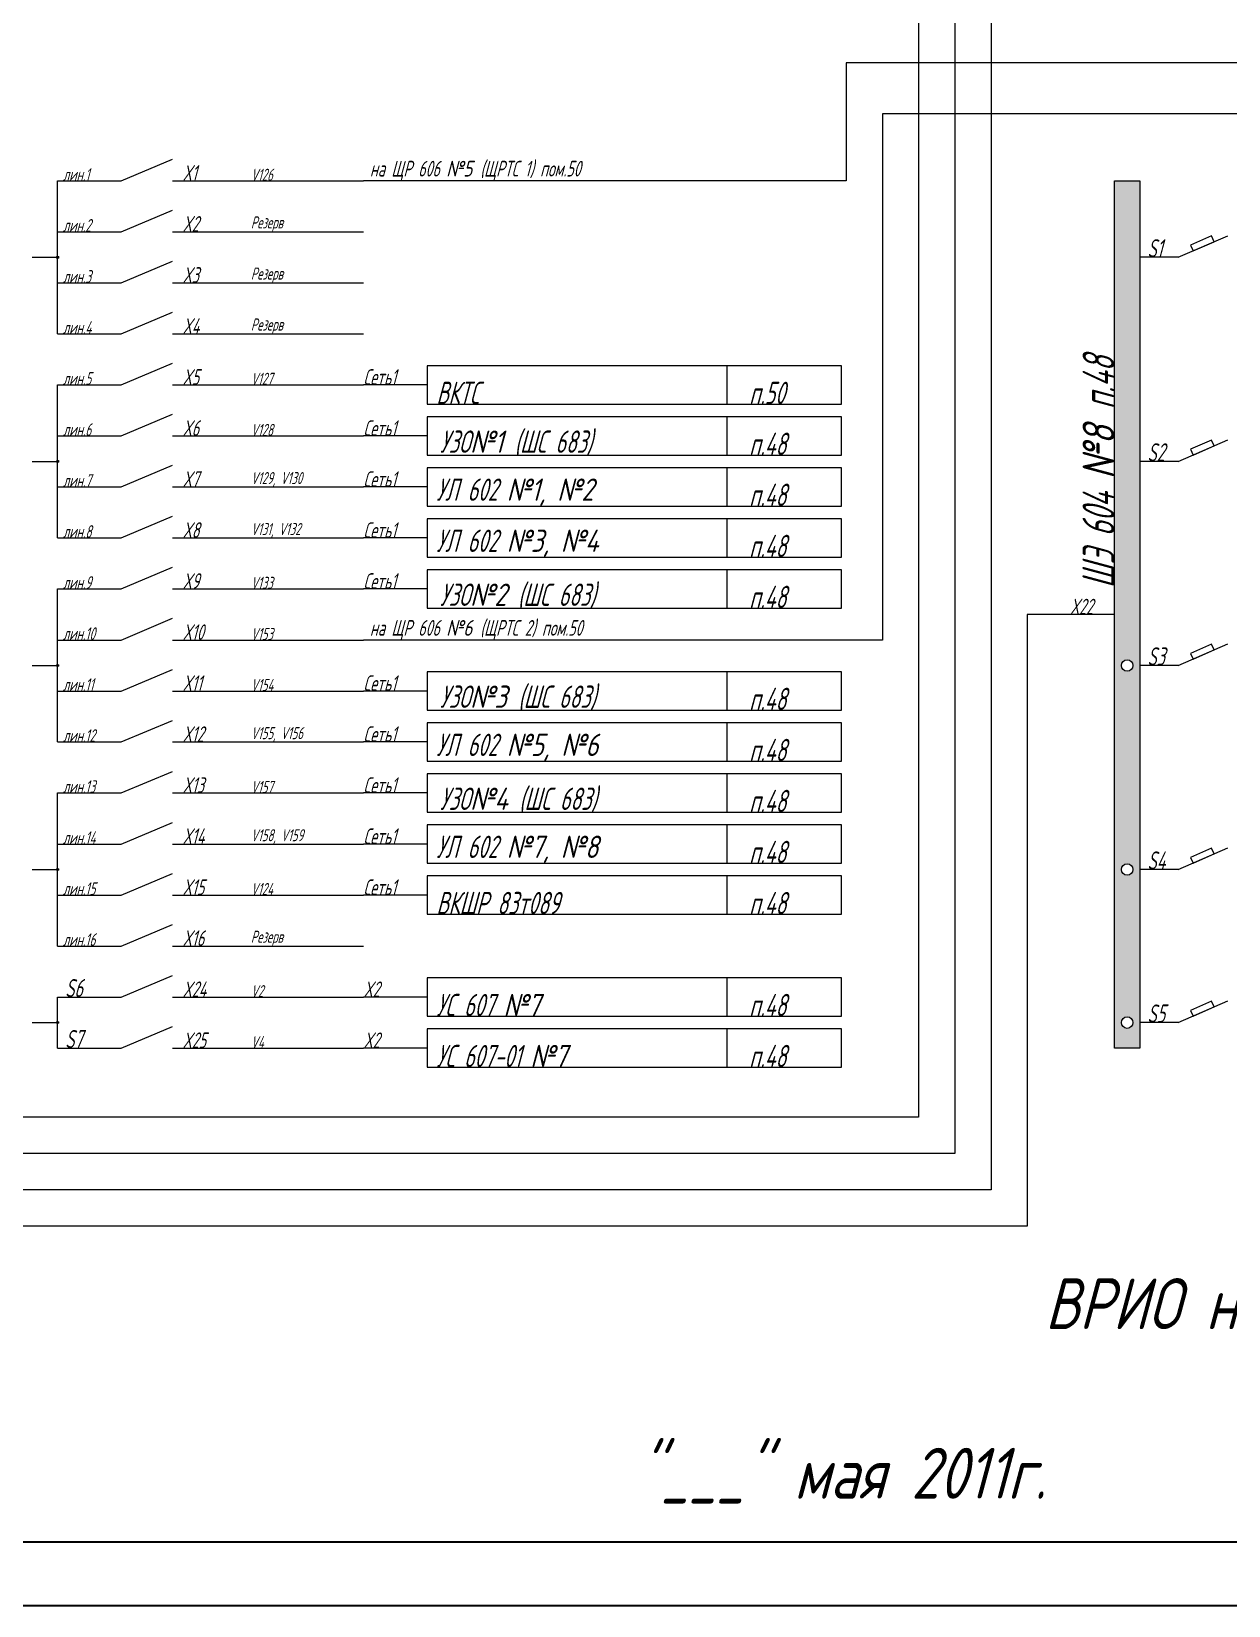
# Paper-space layout 'А2гор' of a CAD drawing. Extents: x 0 to 594, y 0 to 420.
# Drawn here: x 237.3 to 331.5, y 0 to 123.8 of the extents above; entities that cross this region are included whole.
import ezdxf

# ---------------------------------------------------------------- set-up
doc = ezdxf.new("R2010")
doc.units = 0
doc.header["$LTSCALE"] = 0.3
doc.layers.get('0').update_dxf_attribs({"linetype": 'CONTINUOUS', "lineweight": 15})
doc.layers.add('Format', color=7, linetype='CONTINUOUS', lineweight=30)
doc.layers.add('Text', color=242, linetype='CONTINUOUS', lineweight=15)
doc.styles.get("Standard").update_dxf_attribs({"font": 'isocpeur.ttf', "width": 0.8, "oblique": 15})

psp = doc.layouts.new('А2гор')

# ---------------------------------------------------------------- hatches: boundary and pattern name
h = psp.add_hatch(color=256)
h.paths.add_polyline_path([(322.52, 112.06), (324.52, 112.06), (324.52, 43.84), (322.52, 43.84)])
edge = h.paths.add_edge_path(flags=16)
edge.add_arc((323.52, 73.94), 0.454, 0, 360)
edge = h.paths.add_edge_path(flags=16)
edge.add_arc((323.52, 57.89), 0.454, 0, 360)
edge = h.paths.add_edge_path(flags=16)
edge.add_arc((323.52, 45.85), 0.454, 0, 360)
h = psp.add_hatch(color=256)
edge = h.paths.add_edge_path()
edge.add_arc((239.35, 106.04), 0.0803, 0, 360)
h = psp.add_hatch(color=256)
edge = h.paths.add_edge_path()
edge.add_arc((239.35, 89.99), 0.0803, 0, 360)
h = psp.add_hatch(color=256)
edge = h.paths.add_edge_path()
edge.add_arc((239.35, 73.94), 0.0803, 0, 360)
h = psp.add_hatch(color=256)
edge = h.paths.add_edge_path()
edge.add_arc((239.35, 57.89), 0.0803, 0, 360)
h = psp.add_hatch(color=256)
edge = h.paths.add_edge_path()
edge.add_arc((239.35, 45.85), 0.0803, 0, 360)

# ---------------------------------------------------------------- linework, layer by layer
at = {"lineweight": 15}
for p, q in [((244.36, 112.06), (248.38, 113.76)), ((244.36, 108.05), (248.38, 109.75)), ((327.53, 106.04), (331.45, 107.74)), ((244.36, 104.03), (248.38, 105.74)), ((244.36, 100.02), (248.38, 101.72)), ((244.36, 96.01), (248.38, 97.71)), ((244.36, 91.99), (248.38, 93.7)), ((327.53, 89.99), (331.45, 91.69)), ((244.36, 87.98), (248.38, 89.69)), ((244.36, 83.97), (248.38, 85.67)), ((244.36, 79.96), (248.38, 81.66)), ((244.36, 75.94), (248.38, 77.65)), ((327.53, 73.94), (331.45, 75.64)), ((244.36, 71.93), (248.38, 73.63)), ((244.36, 67.92), (248.38, 69.62)), ((244.36, 63.91), (248.38, 65.61)), ((244.36, 59.89), (248.38, 61.6)), ((327.53, 57.89), (331.45, 59.59)), ((244.36, 55.88), (248.38, 57.58)), ((244.36, 51.87), (248.38, 53.57)), ((244.36, 47.85), (248.38, 49.56)), ((327.53, 45.85), (331.45, 47.55)), ((244.36, 43.84), (248.38, 45.55))]:
    psp.add_line(p, q, dxfattribs=at)
for p, q in [((239.35, 112.06), (244.36, 112.06)), ((239.35, 108.05), (239.35, 112.06)), ((248.38, 112.06), (253.39, 112.06)), ((253.39, 112.06), (263.42, 112.06)), ((268.44, 112.06), (263.42, 112.06)), ((239.35, 108.05), (244.36, 108.05)), ((239.35, 104.03), (239.35, 108.05)), ((248.38, 108.05), (253.39, 108.05)), ((253.39, 108.05), (263.42, 108.05)), ((237.34, 106.04), (239.35, 106.04)), ((327.53, 106.04), (324.52, 106.04)), ((239.35, 104.03), (244.36, 104.03)), ((239.35, 100.02), (239.35, 104.03)), ((248.38, 104.03), (253.39, 104.03)), ((253.39, 104.03), (263.42, 104.03)), ((239.35, 100.02), (244.36, 100.02)), ((248.38, 100.02), (253.39, 100.02)), ((253.39, 100.02), (263.42, 100.02)), ((292.02, 97.51), (292.02, 94.5)), ((239.35, 96.01), (244.36, 96.01)), ((239.35, 91.99), (239.35, 96.01)), ((248.38, 96.01), (253.39, 96.01)), ((253.39, 96.01), (263.42, 96.01)), ((268.44, 96.01), (263.42, 96.01)), ((292.02, 93.5), (292.02, 90.49)), ((239.35, 91.99), (244.36, 91.99)), ((239.35, 87.98), (239.35, 91.99)), ((248.38, 91.99), (253.39, 91.99)), ((253.39, 91.99), (263.42, 91.99)), ((268.44, 91.99), (263.42, 91.99)), ((237.34, 89.99), (239.35, 89.99)), ((292.02, 89.49), (292.02, 86.48)), ((327.53, 89.99), (324.52, 89.99)), ((239.35, 87.98), (244.36, 87.98)), ((239.35, 83.97), (239.35, 87.98)), ((248.38, 87.98), (253.39, 87.98)), ((253.39, 87.98), (263.42, 87.98)), ((268.44, 87.98), (263.42, 87.98)), ((292.02, 85.47), (292.02, 82.46)), ((239.35, 83.97), (244.36, 83.97)), ((248.38, 83.97), (253.39, 83.97)), ((253.39, 83.97), (263.42, 83.97)), ((268.44, 83.97), (263.42, 83.97)), ((292.02, 81.46), (292.02, 78.45)), ((239.35, 75.94), (239.35, 79.96)), ((239.35, 79.96), (244.36, 79.96)), ((248.38, 79.96), (253.39, 79.96)), ((253.39, 79.96), (263.42, 79.96)), ((268.44, 79.96), (263.42, 79.96)), ((322.52, 77.95), (318.51, 77.95)), ((239.35, 71.93), (239.35, 75.94)), ((239.35, 75.94), (244.36, 75.94)), ((248.38, 75.94), (253.39, 75.94)), ((253.39, 75.94), (263.42, 75.94)), ((268.44, 75.94), (263.42, 75.94)), ((237.34, 73.94), (239.35, 73.94)), ((292.02, 73.44), (292.02, 70.43)), ((327.53, 73.94), (324.52, 73.94)), ((239.35, 67.92), (239.35, 71.93)), ((239.35, 71.93), (244.36, 71.93)), ((248.38, 71.93), (253.39, 71.93)), ((253.39, 71.93), (263.42, 71.93)), ((268.44, 71.93), (263.42, 71.93)), ((292.02, 69.42), (292.02, 66.41)), ((239.35, 67.92), (244.36, 67.92)), ((248.38, 67.92), (253.39, 67.92)), ((253.39, 67.92), (263.42, 67.92)), ((268.44, 67.92), (263.42, 67.92)), ((292.02, 65.41), (292.02, 62.4)), ((239.35, 59.89), (239.35, 63.91)), ((239.35, 63.91), (244.36, 63.91)), ((248.38, 63.91), (253.39, 63.91)), ((253.39, 63.91), (263.42, 63.91)), ((268.44, 63.91), (263.42, 63.91)), ((292.02, 61.4), (292.02, 58.39)), ((239.35, 55.88), (239.35, 59.89)), ((239.35, 59.89), (244.36, 59.89)), ((248.38, 59.89), (253.39, 59.89)), ((253.39, 59.89), (263.42, 59.89)), ((268.44, 59.89), (263.42, 59.89)), ((237.34, 57.89), (239.35, 57.89)), ((292.02, 57.38), (292.02, 54.37)), ((327.53, 57.89), (324.52, 57.89)), ((239.35, 51.87), (239.35, 55.88)), ((239.35, 55.88), (244.36, 55.88)), ((248.38, 55.88), (253.39, 55.88)), ((253.39, 55.88), (263.42, 55.88)), ((268.44, 55.88), (263.42, 55.88)), ((239.35, 51.87), (244.36, 51.87)), ((248.38, 51.87), (253.39, 51.87)), ((253.39, 51.87), (263.42, 51.87)), ((292.02, 49.36), (292.02, 46.35)), ((239.35, 43.84), (239.35, 47.85)), ((239.35, 47.85), (244.36, 47.85)), ((248.38, 47.85), (253.39, 47.85)), ((253.39, 47.85), (263.42, 47.85)), ((268.44, 47.85), (263.42, 47.85)), ((237.34, 45.85), (239.35, 45.85)), ((327.53, 45.85), (324.52, 45.85)), ((292.02, 45.35), (292.02, 42.34)), ((239.35, 43.84), (244.36, 43.84)), ((248.38, 43.84), (253.39, 43.84)), ((253.39, 43.84), (263.42, 43.84)), ((268.44, 43.84), (263.42, 43.84))]:
    psp.add_line(p, q)
for points in [[(322.52, 112.06), (324.52, 112.06), (324.52, 43.84), (322.52, 43.84)], [(328.7, 106.55), (330.36, 107.27), (330.16, 107.72), (328.5, 106.99)], [(268.44, 94.5), (301.04, 94.5), (301.04, 97.51), (268.44, 97.51)], [(268.44, 90.49), (301.04, 90.49), (301.04, 93.5), (268.44, 93.5)], [(328.7, 90.49), (330.36, 91.22), (330.16, 91.67), (328.5, 90.94)], [(268.44, 86.48), (301.04, 86.48), (301.04, 89.49), (268.44, 89.49)], [(268.44, 82.46), (301.04, 82.46), (301.04, 85.47), (268.44, 85.47)], [(268.44, 78.45), (301.04, 78.45), (301.04, 81.46), (268.44, 81.46)], [(328.7, 74.44), (330.36, 75.17), (330.16, 75.62), (328.5, 74.89)], [(268.44, 70.43), (301.04, 70.43), (301.04, 73.44), (268.44, 73.44)], [(268.44, 66.41), (301.04, 66.41), (301.04, 69.42), (268.44, 69.42)], [(268.44, 62.4), (301.04, 62.4), (301.04, 65.41), (268.44, 65.41)], [(268.44, 58.39), (301.04, 58.39), (301.04, 61.4), (268.44, 61.4)], [(328.7, 58.39), (330.36, 59.12), (330.16, 59.56), (328.5, 58.84)], [(268.44, 54.37), (301.04, 54.37), (301.04, 57.38), (268.44, 57.38)], [(268.44, 46.35), (301.04, 46.35), (301.04, 49.36), (268.44, 49.36)], [(328.7, 46.35), (330.36, 47.08), (330.16, 47.53), (328.5, 46.8)], [(268.44, 42.34), (301.04, 42.34), (301.04, 45.35), (268.44, 45.35)]]:
    psp.add_lwpolyline(points, close=True)
for centre, radius in [((239.35, 106.04), 0.0803), ((239.35, 89.99), 0.0803), ((323.52, 73.94), 0.454), ((239.35, 73.94), 0.0803), ((323.52, 57.89), 0.454), ((239.35, 57.89), 0.0803), ((239.35, 45.85), 0.0803), ((323.52, 45.85), 0.454)]:
    psp.add_circle(centre, radius)
at = {"layer": 'Format'}
for p, q in [((20, 5), (589, 5)), ((0, 0), (594, 0))]:
    psp.add_line(p, q, dxfattribs=at)
at = {"layer": 'Text'}
for p, q in [((307.11, 344.3), (307.11, 38.4)), ((309.96, 255.52), (309.96, 38.4)), ((312.81, 166.73), (312.81, 35.55)), ((304.26, 121.34), (301.41, 121.34)), ((301.41, 121.34), (301.41, 112.06)), ((411.18, 121.34), (304.26, 121.34)), ((315.66, 117.33), (304.26, 117.33)), ((304.26, 117.33), (304.26, 75.94)), ((402.63, 117.33), (315.66, 117.33)), ((301.41, 112.06), (268.44, 112.06)), ((318.51, 77.95), (315.66, 77.95)), ((315.66, 77.95), (315.66, 32.7)), ((304.26, 75.94), (268.44, 75.94)), ((307.11, 38.4), (224.3, 38.4)), ((309.96, 38.4), (309.96, 35.55)), ((309.96, 35.55), (221.45, 35.55)), ((312.81, 35.55), (312.81, 32.7)), ((312.81, 32.7), (218.6, 32.7)), ((315.66, 32.7), (315.66, 29.85)), ((315.66, 29.85), (215.75, 29.85))]:
    psp.add_line(p, q, dxfattribs=at)

# ---------------------------------------------------------------- texts
at = {"width": 16.3412, "attachment_point": 7, "line_spacing_factor": 1.5}
for s, insert, char_height in [('{\\fGOST|b0|i0|c204|p34; лин.1}', (239.35, 112.06), 1.0032), ('{\\fGOST|b0|i0|c204|p34; \\fGOST|b0|i0|c0|p34; X\\fGOST|b0|i0|c204|p34;1}', (248.17, 112.06), 1.235), ('{\\fGOST|b0|i0|c204|p34; \\fGOST|b0|i0|c0|p34; \\fGOST|b0|i0|c204|p34; \\fGOST|b0|i0|c0|p34;V\\fGOST|b0|i0|c204|p34;126}', (253.39, 112.06), 0.95), ('{\\fGOST|b0|i0|c204|p34; лин.2}', (239.35, 108.05), 1.0032), ('{\\fGOST|b0|i0|c204|p34; \\fGOST|b0|i0|c0|p34; X\\fGOST|b0|i0|c204|p34;2}', (248.17, 108.05), 1.235), ('{\\fGOST|b0|i0|c204|p34; \\fGOST|b0|i0|c0|p34; \\fGOST|b0|i0|c204|p34; Резерв}', (253.39, 108.05), 0.95), ('{\\fGOST|b0|i0|c204|p34; \\fGOST|b0|i0|c0|p34;S\\fGOST|b0|i0|c204|p34;1}', (324.52, 106.04), 1.425), ('{\\fGOST|b0|i0|c204|p34; \\fGOST|b0|i0|c0|p34; X\\fGOST|b0|i0|c204|p34;3}', (248.17, 104.03), 1.235), ('{\\fGOST|b0|i0|c204|p34; \\fGOST|b0|i0|c0|p34; \\fGOST|b0|i0|c204|p34; Резерв}', (253.39, 104.03), 0.95), ('{\\fGOST|b0|i0|c204|p34; лин.3}', (239.35, 104.03), 1.0032), ('{\\fGOST|b0|i0|c204|p34; лин.4}', (239.35, 100.02), 1.0032), ('{\\fGOST|b0|i0|c204|p34; \\fGOST|b0|i0|c0|p34; X\\fGOST|b0|i0|c204|p34;4}', (248.17, 100.02), 1.235), ('{\\fGOST|b0|i0|c204|p34; \\fGOST|b0|i0|c0|p34; \\fGOST|b0|i0|c204|p34; Резерв}', (253.39, 100.02), 0.95), ('{\\fGOST|b0|i0|c204|p34; лин.5}', (239.35, 96.01), 1.0032), ('{\\fGOST|b0|i0|c204|p34; \\fGOST|b0|i0|c0|p34; X\\fGOST|b0|i0|c204|p34;5}', (248.17, 96.01), 1.235), ('{\\fGOST|b0|i0|c204|p34; \\fGOST|b0|i0|c0|p34; \\fGOST|b0|i0|c204|p34; \\fGOST|b0|i0|c0|p34;V\\fGOST|b0|i0|c204|p34;127}', (253.39, 96.01), 0.95), ('{\\fGOST|b0|i0|c204|p34;Сеть1}', (263.42, 96.01), 1.235), ('{\\fGOST|b0|i0|c204|p34; лин.6}', (239.35, 91.99), 1.0032), ('{\\fGOST|b0|i0|c204|p34; \\fGOST|b0|i0|c0|p34; X\\fGOST|b0|i0|c204|p34;6}', (248.17, 91.99), 1.235), ('{\\fGOST|b0|i0|c204|p34; \\fGOST|b0|i0|c0|p34; \\fGOST|b0|i0|c204|p34; \\fGOST|b0|i0|c0|p34;V\\fGOST|b0|i0|c204|p34;128}', (253.39, 91.99), 0.95), ('{\\fGOST|b0|i0|c204|p34;Сеть1}', (263.42, 91.99), 1.235), ('{\\fGOST|b0|i0|c204|p34; \\fGOST|b0|i0|c0|p34;S\\fGOST|b0|i0|c204|p34;2}', (324.52, 89.99), 1.425), ('{\\fGOST|b0|i0|c204|p34; \\fGOST|b0|i0|c0|p34; X\\fGOST|b0|i0|c204|p34;7}', (248.17, 87.98), 1.235), ('{\\fGOST|b0|i0|c204|p34; \\fGOST|b0|i0|c0|p34; \\fGOST|b0|i0|c204|p34; \\fGOST|b0|i0|c0|p34;V\\fGOST|b0|i0|c204|p34;129, \\fGOST|b0|i0|c0|p34;V130}', (253.39, 87.98), 0.95), ('{\\fGOST|b0|i0|c204|p34;Сеть1}', (263.42, 87.98), 1.235), ('{\\fGOST|b0|i0|c204|p34; лин.7}', (239.35, 87.98), 1.0032), ('{\\fGOST|b0|i0|c204|p34; лин.8}', (239.35, 83.97), 1.0032), ('{\\fGOST|b0|i0|c204|p34; \\fGOST|b0|i0|c0|p34; X\\fGOST|b0|i0|c204|p34;8}', (248.17, 83.97), 1.235), ('{\\fGOST|b0|i0|c204|p34; \\fGOST|b0|i0|c0|p34; \\fGOST|b0|i0|c204|p34; \\fGOST|b0|i0|c0|p34;V\\fGOST|b0|i0|c204|p34;131, \\fGOST|b0|i0|c0|p34;V13\\fGOST|b0|i0|c204|p34;2}', (253.39, 83.97), 0.95), ('{\\fGOST|b0|i0|c204|p34;Сеть1}', (263.42, 83.97), 1.235), ('{\\fGOST|b0|i0|c204|p34; лин.9}', (239.35, 79.96), 1.0032), ('{\\fGOST|b0|i0|c204|p34; \\fGOST|b0|i0|c0|p34; X\\fGOST|b0|i0|c204|p34;9}', (248.17, 79.96), 1.235), ('{\\fGOST|b0|i0|c204|p34; \\fGOST|b0|i0|c0|p34; \\fGOST|b0|i0|c204|p34; \\fGOST|b0|i0|c0|p34;V\\fGOST|b0|i0|c204|p34;133}', (253.39, 79.96), 0.95), ('{\\fGOST|b0|i0|c204|p34;Сеть1}', (263.42, 79.96), 1.235), ('{\\fGOST|b0|i0|c204|p34; \\fGOST|b0|i0|c0|p34;X\\fGOST|b0|i0|c204|p34;22}', (318.51, 77.95), 1.235), ('{\\fGOST|b0|i0|c204|p34; лин.10}', (239.35, 75.94), 1.0032), ('{\\fGOST|b0|i0|c204|p34; \\fGOST|b0|i0|c0|p34; X\\fGOST|b0|i0|c204|p34;10}', (248.17, 75.94), 1.235), ('{\\fGOST|b0|i0|c204|p34; \\fGOST|b0|i0|c0|p34; \\fGOST|b0|i0|c204|p34; \\fGOST|b0|i0|c0|p34;V\\fGOST|b0|i0|c204|p34;153}', (253.39, 75.94), 0.95), ('{\\fGOST|b0|i0|c204|p34; \\fGOST|b0|i0|c0|p34;S\\fGOST|b0|i0|c204|p34;3}', (324.52, 73.94), 1.425), ('{\\fGOST|b0|i0|c204|p34; \\fGOST|b0|i0|c0|p34; X\\fGOST|b0|i0|c204|p34;11}', (248.17, 71.93), 1.235), ('{\\fGOST|b0|i0|c204|p34;Сеть1}', (263.42, 71.93), 1.235), ('{\\fGOST|b0|i0|c204|p34; лин.11}', (239.35, 71.93), 1.0032), ('{\\fGOST|b0|i0|c204|p34; \\fGOST|b0|i0|c0|p34; \\fGOST|b0|i0|c204|p34; \\fGOST|b0|i0|c0|p34;V\\fGOST|b0|i0|c204|p34;154}', (253.39, 71.93), 0.95), ('{\\fGOST|b0|i0|c204|p34; лин.12}', (239.35, 67.92), 1.0032), ('{\\fGOST|b0|i0|c204|p34; \\fGOST|b0|i0|c0|p34; X\\fGOST|b0|i0|c204|p34;12}', (248.17, 67.92), 1.235), ('{\\fGOST|b0|i0|c204|p34; \\fGOST|b0|i0|c0|p34; \\fGOST|b0|i0|c204|p34; \\fGOST|b0|i0|c0|p34;V\\fGOST|b0|i0|c204|p34;155, \\fGOST|b0|i0|c0|p34;V1\\fGOST|b0|i0|c204|p34;56}', (253.39, 67.92), 0.95), ('{\\fGOST|b0|i0|c204|p34;Сеть1}', (263.42, 67.92), 1.235), ('{\\fGOST|b0|i0|c204|p34; лин.13}', (239.35, 63.91), 1.0032), ('{\\fGOST|b0|i0|c204|p34; \\fGOST|b0|i0|c0|p34; X\\fGOST|b0|i0|c204|p34;13}', (248.17, 63.91), 1.235), ('{\\fGOST|b0|i0|c204|p34; \\fGOST|b0|i0|c0|p34; \\fGOST|b0|i0|c204|p34; \\fGOST|b0|i0|c0|p34;V\\fGOST|b0|i0|c204|p34;157}', (253.39, 63.91), 0.95), ('{\\fGOST|b0|i0|c204|p34;Сеть1}', (263.42, 63.91), 1.235), ('{\\fGOST|b0|i0|c204|p34; лин.14}', (239.35, 59.89), 1.0032), ('{\\fGOST|b0|i0|c204|p34; \\fGOST|b0|i0|c0|p34; X\\fGOST|b0|i0|c204|p34;14}', (248.17, 59.89), 1.235), ('{\\fGOST|b0|i0|c204|p34; \\fGOST|b0|i0|c0|p34; \\fGOST|b0|i0|c204|p34; \\fGOST|b0|i0|c0|p34;V\\fGOST|b0|i0|c204|p34;158, \\fGOST|b0|i0|c0|p34;V1\\fGOST|b0|i0|c204|p34;59}', (253.39, 59.89), 0.95), ('{\\fGOST|b0|i0|c204|p34;Сеть1}', (263.42, 59.89), 1.235), ('{\\fGOST|b0|i0|c204|p34; \\fGOST|b0|i0|c0|p34;S\\fGOST|b0|i0|c204|p34;4}', (324.52, 57.89), 1.425), ('{\\fGOST|b0|i0|c204|p34; \\fGOST|b0|i0|c0|p34; X\\fGOST|b0|i0|c204|p34;15}', (248.17, 55.88), 1.235), ('{\\fGOST|b0|i0|c204|p34;Сеть1}', (263.42, 55.88), 1.235), ('{\\fGOST|b0|i0|c204|p34; лин.15}', (239.35, 55.88), 1.0032), ('{\\fGOST|b0|i0|c204|p34; \\fGOST|b0|i0|c0|p34; \\fGOST|b0|i0|c204|p34; \\fGOST|b0|i0|c0|p34;V\\fGOST|b0|i0|c204|p34;124}', (253.39, 55.88), 0.95), ('{\\fGOST|b0|i0|c204|p34; лин.16}', (239.35, 51.87), 1.0032), ('{\\fGOST|b0|i0|c204|p34; \\fGOST|b0|i0|c0|p34; X\\fGOST|b0|i0|c204|p34;16}', (248.17, 51.87), 1.235), ('{\\fGOST|b0|i0|c204|p34; \\fGOST|b0|i0|c0|p34; \\fGOST|b0|i0|c204|p34; Резерв}', (253.39, 51.87), 0.95), ('{\\fGOST|b0|i0|c204|p34; \\fGOST|b0|i0|c0|p34;S\\fGOST|b0|i0|c204|p34;6}', (239.35, 47.85), 1.425), ('{\\fGOST|b0|i0|c204|p34; \\fGOST|b0|i0|c0|p34; X\\fGOST|b0|i0|c204|p34;24}', (248.17, 47.85), 1.235), ('{\\fGOST|b0|i0|c204|p34; \\fGOST|b0|i0|c0|p34; \\fGOST|b0|i0|c204|p34; \\fGOST|b0|i0|c0|p34;V\\fGOST|b0|i0|c204|p34;2}', (253.39, 47.85), 0.95), ('{\\fGOST|b0|i0|c0|p34;X\\fGOST|b0|i0|c204|p34;2}', (263.42, 47.85), 1.235), ('{\\fGOST|b0|i0|c204|p34; \\fGOST|b0|i0|c0|p34;S\\fGOST|b0|i0|c204|p34;5}', (324.52, 45.85), 1.425), ('{\\fGOST|b0|i0|c204|p34; \\fGOST|b0|i0|c0|p34;S\\fGOST|b0|i0|c204|p34;7}', (239.35, 43.84), 1.425), ('{\\fGOST|b0|i0|c204|p34; \\fGOST|b0|i0|c0|p34; X\\fGOST|b0|i0|c204|p34;25}', (248.17, 43.84), 1.235), ('{\\fGOST|b0|i0|c204|p34; \\fGOST|b0|i0|c0|p34; \\fGOST|b0|i0|c204|p34; \\fGOST|b0|i0|c0|p34;V\\fGOST|b0|i0|c204|p34;4}', (253.39, 43.84), 0.95), ('{\\fGOST|b0|i0|c0|p34;X\\fGOST|b0|i0|c204|p34;2}', (263.42, 43.84), 1.235)]:
    psp.add_mtext(s, dxfattribs=dict(at, insert=insert, char_height=char_height))
at = {"char_height": 1.235, "attachment_point": 7, "line_spacing_factor": 1.5}
for s, insert in [('{\\fGOST|b0|i0|c204|p34; на ЩР 606 }№5 {\\fGOST|b0|i0|c204|p34;(ЩРТС 1) пом.50}', (263.42, 112.06)), ('{\\fGOST|b0|i0|c204|p34; на ЩР 606 }№6 {\\fGOST|b0|i0|c204|p34;(ЩРТС 2) пом.50}', (263.42, 75.94))]:
    psp.add_mtext(s, dxfattribs=dict(at, insert=insert))
at = {"insert": (322.52, 77.95), "char_height": 2.508, "width": 46.739, "attachment_point": 7, "rotation": 90, "line_spacing_factor": 1.5}
psp.add_mtext('{\\fGOST|b0|i0|c204|p34; \\fGOST|b0|i0|c0|p34; \\fGOST|b0|i0|c204|p34;ШЭ 604 }№8 {\\fGOST|b0|i0|c204|p34;п.48}', dxfattribs=at)
at = {"char_height": 1.7556, "attachment_point": 7}
for s, insert, width in [('\\pt21.067;{\\fGOST|b0|i0|c204|p34; ВКТС}', (268.44, 94.5), 23.6714), ('\\pl1.7556,t1.7556;{\\fGOST|b0|i0|c204|p34;п.50}', (292.02, 94.5), 16.3412), ('\\pi1.0032,t21.067;{\\fGOST|b0|i0|c204|p34;УЗО}№1 {\\fGOST|b0|i0|c204|p34;(ШС 683)}', (268.44, 90.49), 23.6714), ('\\pl1.7556,t1.7556;{\\fGOST|b0|i0|c204|p34;п.48}', (292.02, 90.49), 16.3412), ('\\pt21.067;{\\fGOST|b0|i0|c204|p34; УЛ 602 }№1, №2', (268.44, 86.48), 23.6714), ('\\pl1.7556,t1.7556;{\\fGOST|b0|i0|c204|p34;п.48}', (292.02, 86.48), 16.3412), ('\\pt21.067;{\\fGOST|b0|i0|c204|p34; УЛ 602 }№3, №4', (268.44, 82.46), 23.6714), ('\\pl1.7556,t1.7556;{\\fGOST|b0|i0|c204|p34;п.48}', (292.02, 82.46), 16.3412), ('\\pi1.0032,t21.067;{\\fGOST|b0|i0|c204|p34;УЗО}№2 {\\fGOST|b0|i0|c204|p34;(ШС 683)}', (268.44, 78.45), 23.6714), ('\\pl1.7556,t1.7556;{\\fGOST|b0|i0|c204|p34;п.48}', (292.02, 78.45), 16.3412), ('\\pi1.0032,t21.067;{\\fGOST|b0|i0|c204|p34;УЗО}№3 {\\fGOST|b0|i0|c204|p34;(ШС 683)}', (268.44, 70.43), 23.6714), ('\\pl1.7556,t1.7556;{\\fGOST|b0|i0|c204|p34;п.48}', (292.02, 70.43), 16.3412), ('\\pt21.067;{\\fGOST|b0|i0|c204|p34; УЛ 602 }№5, №6', (268.44, 66.41), 23.6714), ('\\pl1.7556,t1.7556;{\\fGOST|b0|i0|c204|p34;п.48}', (292.02, 66.41), 16.3412), ('\\pi1.0032,t21.067;{\\fGOST|b0|i0|c204|p34;УЗО}№4 {\\fGOST|b0|i0|c204|p34;(ШС 683)}', (268.44, 62.4), 23.6714), ('\\pl1.7556,t1.7556;{\\fGOST|b0|i0|c204|p34;п.48}', (292.02, 62.4), 16.3412), ('\\pt21.067;{\\fGOST|b0|i0|c204|p34; УЛ 602 }№7, №8', (268.44, 58.39), 23.6714), ('\\pl1.7556,t1.7556;{\\fGOST|b0|i0|c204|p34;п.48}', (292.02, 58.39), 16.3412), ('\\pt21.067;{\\fGOST|b0|i0|c204|p34; ВКШР 83т089}', (268.44, 54.37), 23.6714), ('\\pl1.7556,t1.7556;{\\fGOST|b0|i0|c204|p34;п.48}', (292.02, 54.37), 16.3412), ('{\\fGOST|b0|i0|c204|p34; УС 607 }№7', (268.44, 46.35), 23.6714), ('\\pl1.7556,t1.7556;{\\fGOST|b0|i0|c204|p34;п.48}', (292.02, 46.35), 16.3412), ('\\pt21.067;{\\fGOST|b0|i0|c204|p34; УС 607-01 }№7', (268.44, 42.34), 23.6714), ('\\pl1.7556,t1.7556;{\\fGOST|b0|i0|c204|p34;п.48}', (292.02, 42.34), 16.3412)]:
    psp.add_mtext(s, dxfattribs=dict(at, insert=insert, width=width))
at = {"layer": 'Text', "insert": (285.05, 25.74), "char_height": 4, "attachment_point": 1}
psp.add_mtext_dynamic_manual_height_columns('{\\C7;^I^IВРИО начальника 8 отдела\\P^I^I^Iст. лейтенант \\P"___" мая 2011г.^I^I^I^I^IС.Иванов}', width=413.5428, gutter_width=25, heights=[0], dxfattribs=at)

doc.saveas('drawing.dxf')
